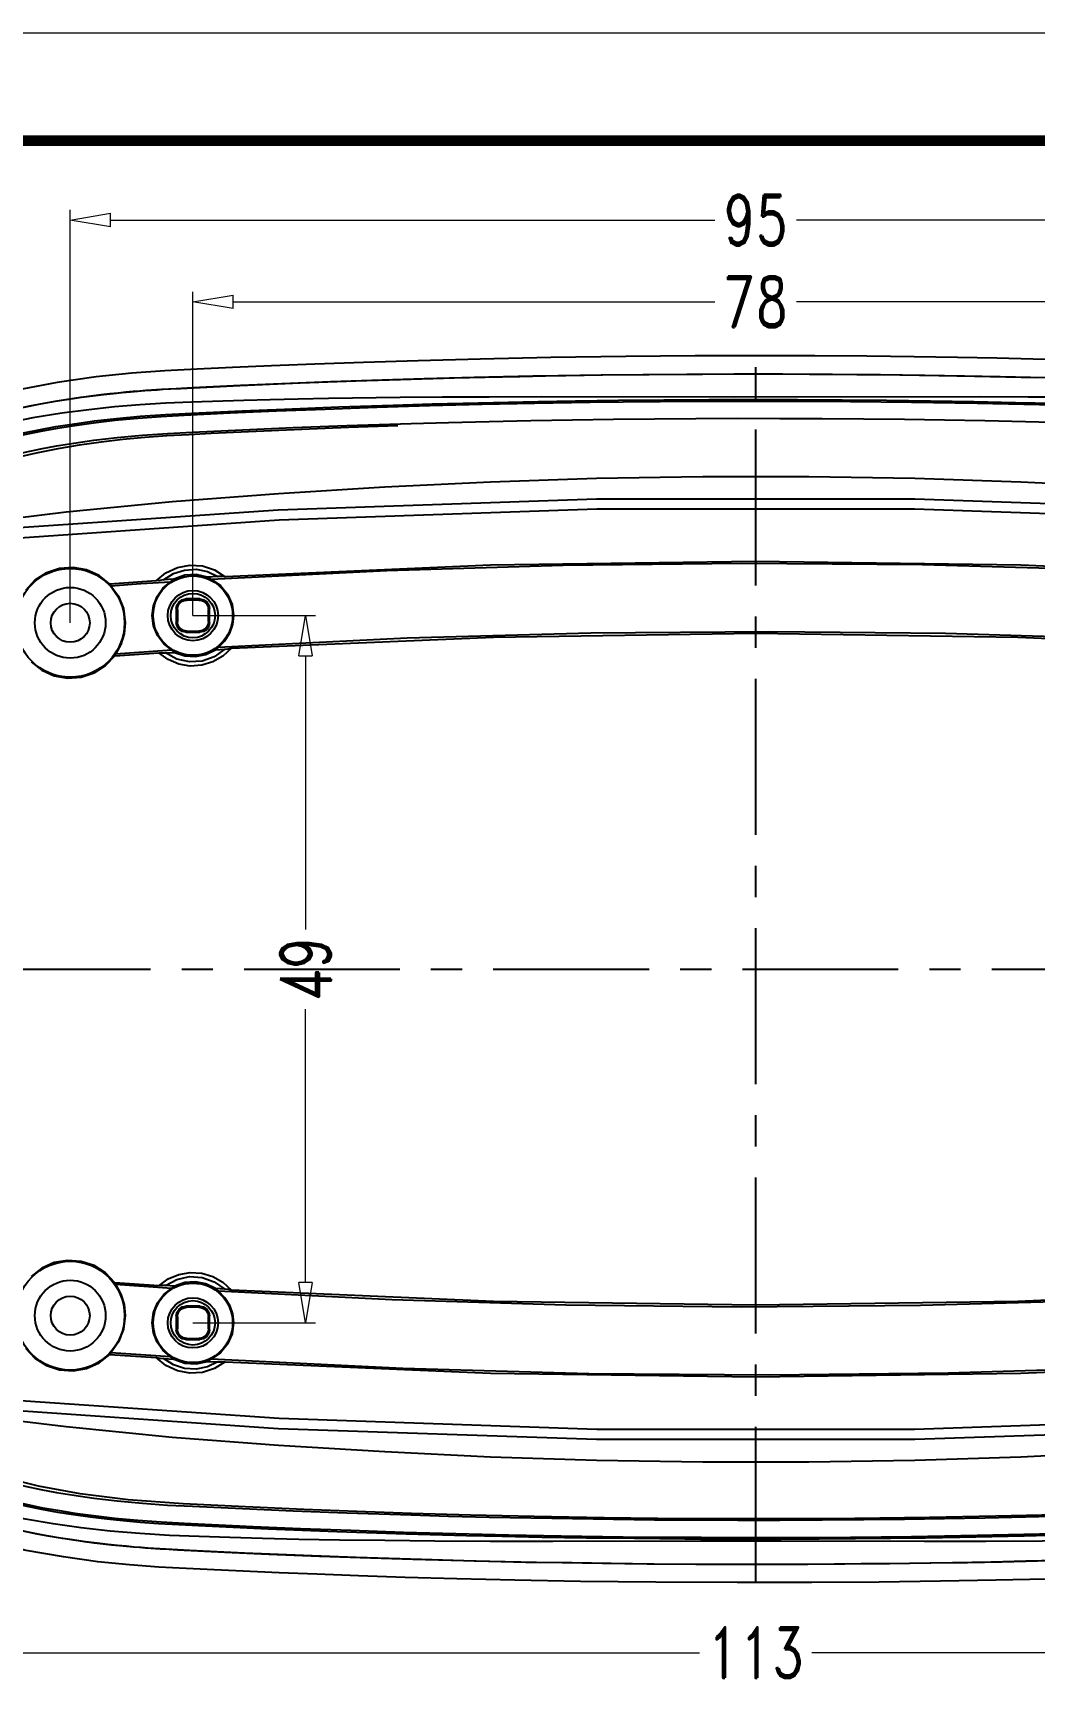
# Model space of a CAD drawing. Header units: millimetres. Extents: x 6239 to 6671, y 1393 to 1694.
# Drawn here: x 6532 to 6601.4, y 1579.1 to 1693.6 of the extents above; entities that cross this region are included whole.
import ezdxf

# ---------------------------------------------------------------- set-up
doc = ezdxf.new("R2010")
doc.units = ezdxf.units.MM
doc.linetypes.add('CENTER', pattern=[50.8, 31.75, -6.35, 6.35, -6.35])
doc.layers.add('dim', color=82, linetype='Continuous', lineweight=9)
doc.layers.add('from', color=7, linetype='Continuous', lineweight=13)
doc.styles.add('ROMAND', font='romand.shx', dxfattribs={"width": 0.75, "bigfont": 'gbcbig.shx'})
doc.dimstyles.new('YanXiu', dxfattribs={"dimtxt": 2.5, "dimasz": 2.2, "dimexe": 1, "dimexo": 0, "dimgap": 0.66, "dimtad": 0, "dimzin": 9, "dimdsep": 46, "dimtxsty": 'ROMAND', "dimblk": 'CLOSEDBLANK', "dimcen": 0, "dimclrd": 3, "dimclre": 3, "dimclrt": 7, "dimazin": 2, "dimtfac": 1, "dimtofl": 0, "dimtmove": 0, "dimatfit": 3, "dimldrblk": 'CLOSEDBLANK', "dimfxl": 0, "dimlwd": 5, "dimlwe": 5, "dimarcsym": 0})

# ---------------------------------------------------------------- blocks, each defined once
blk = doc.blocks.new('_ClosedBlank')
at = {"color": 0, "linetype": 'ByBlock', "lineweight": -2}
for p, q in [((-1, 0.167), (0, 0)), ((-1, 0.167), (-1, -0.167)), ((0, 0), (-1, -0.167))]:
    blk.add_line(p, q, dxfattribs=at)
blk = doc.blocks.new('*D14')
at = {"layer": 'Defpoints', "color": 0}
for p in [(6621.09, 1675.03), (6543.09, 1653.29), (6621.09, 1653.29)]:
    blk.add_point(p, dxfattribs=at)
at = {"layer": 'dim', "color": 3, "lineweight": 5}
for p, q in [((6543.09, 1653.29), (6543.09, 1675.73)), ((6621.09, 1653.29), (6621.09, 1675.73)), ((6545.89, 1675.03), (6579.26, 1675.03)), ((6618.29, 1675.03), (6584.91, 1675.03))]:
    blk.add_line(p, q, dxfattribs=at)
at = {"layer": 'dim', "color": 3, "lineweight": 5, "xscale": 2.8, "yscale": 2.8, "zscale": 2.8, "rotation": 180}
blk.add_blockref('_ClosedBlank', (6543.09, 1675.03), dxfattribs=at)
at = {"layer": 'dim', "color": 3, "lineweight": 5, "xscale": 2.8, "yscale": 2.8, "zscale": 2.8}
blk.add_blockref('_ClosedBlank', (6621.09, 1675.03), dxfattribs=at)
at = {"layer": 'dim', "color": 7, "insert": (6582.09, 1675.03), "char_height": 3.5, "attachment_point": 5, "style": 'ROMAND'}
blk.add_mtext('78', dxfattribs=at)
blk = doc.blocks.new('*D15')
at = {"layer": 'Defpoints', "color": 0}
for p in [(6629.59, 1680.69), (6534.59, 1652.79), (6629.59, 1652.79)]:
    blk.add_point(p, dxfattribs=at)
at = {"layer": 'dim', "color": 3, "lineweight": 5}
for p, q in [((6534.59, 1652.79), (6534.59, 1681.39)), ((6629.59, 1652.79), (6629.59, 1681.39)), ((6537.39, 1680.69), (6579.26, 1680.69)), ((6626.79, 1680.69), (6584.91, 1680.69))]:
    blk.add_line(p, q, dxfattribs=at)
at = {"layer": 'dim', "color": 3, "lineweight": 5, "xscale": 2.8, "yscale": 2.8, "zscale": 2.8, "rotation": 180}
blk.add_blockref('_ClosedBlank', (6534.59, 1680.69), dxfattribs=at)
at = {"layer": 'dim', "color": 3, "lineweight": 5, "xscale": 2.8, "yscale": 2.8, "zscale": 2.8}
blk.add_blockref('_ClosedBlank', (6629.59, 1680.69), dxfattribs=at)
at = {"layer": 'dim', "color": 7, "insert": (6582.09, 1680.69), "char_height": 3.5, "attachment_point": 5, "style": 'ROMAND'}
blk.add_mtext('95', dxfattribs=at)
blk = doc.blocks.new('*D16')
at = {"layer": 'Defpoints', "color": 0}
for p in [(6543.09, 1653.29), (6543.09, 1604.29), (6550.89, 1604.29)]:
    blk.add_point(p, dxfattribs=at)
at = {"layer": 'dim', "color": 3, "lineweight": 5}
for p, q in [((6543.09, 1653.29), (6551.59, 1653.29)), ((6550.89, 1650.49), (6550.89, 1631.55)), ((6550.89, 1607.09), (6550.89, 1626.03)), ((6543.09, 1604.29), (6551.59, 1604.29))]:
    blk.add_line(p, q, dxfattribs=at)
at = {"layer": 'dim', "color": 3, "lineweight": 5, "xscale": 2.8, "yscale": 2.8, "zscale": 2.8}
for p, rotation in [((6550.89, 1653.29), 90), ((6550.89, 1604.29), 270)]:
    blk.add_blockref('_ClosedBlank', p, dxfattribs=dict(at, rotation=rotation))
at = {"layer": 'dim', "color": 7, "insert": (6550.89, 1628.79), "char_height": 3.5, "attachment_point": 5, "rotation": 90, "style": 'ROMAND'}
blk.add_mtext('49', dxfattribs=at)
blk = doc.blocks.new('*D18')
at = {"layer": 'Defpoints', "color": 0}
for p in [(6525.59, 1604.29), (6638.59, 1604.29), (6638.59, 1581.44)]:
    blk.add_point(p, dxfattribs=at)
at = {"layer": 'dim', "color": 3, "lineweight": 5}
for p, q in [((6525.59, 1604.29), (6525.59, 1580.74)), ((6638.59, 1604.29), (6638.59, 1580.74)), ((6528.39, 1581.44), (6578.2, 1581.44)), ((6635.79, 1581.44), (6585.98, 1581.44))]:
    blk.add_line(p, q, dxfattribs=at)
at = {"layer": 'dim', "color": 3, "lineweight": 5, "xscale": 2.8, "yscale": 2.8, "zscale": 2.8, "rotation": 180}
blk.add_blockref('_ClosedBlank', (6525.59, 1581.44), dxfattribs=at)
at = {"layer": 'dim', "color": 3, "lineweight": 5, "xscale": 2.8, "yscale": 2.8, "zscale": 2.8}
blk.add_blockref('_ClosedBlank', (6638.59, 1581.44), dxfattribs=at)
at = {"layer": 'dim', "color": 7, "insert": (6582.09, 1581.44), "char_height": 3.5, "attachment_point": 5, "style": 'ROMAND'}
blk.add_mtext('113', dxfattribs=at)

msp = doc.modelspace()

# ---------------------------------------------------------------- linework, layer by layer
at = {"color": 1, "linetype": 'CENTER', "ltscale": 0.339996}
for p, q in [((6582.089, 1586.291), (6582.089, 1671.29)), ((6512.089, 1628.791), (6652.089, 1628.791))]:
    msp.add_line(p, q, dxfattribs=at)
at = {"color": 7, "linetype": 'Continuous'}
for p, q in [((6605.695, 1670.942), (6601.309, 1671.059)), ((6552.635, 1669.497), (6556.208, 1669.621)), ((6557.481, 1669.625), (6554.373, 1669.523)), ((6556.208, 1669.621), (6559.126, 1669.71)), ((6559.126, 1669.71), (6562.576, 1669.802)), ((6601.576, 1669.767), (6597.255, 1669.861)), ((6599.031, 1669.86), (6603.269, 1669.759)), ((6540.231, 1668.926), (6540.923, 1668.972)), ((6540.923, 1668.972), (6541.536, 1669.008)), ((6542.23, 1669.008), (6541.426, 1668.966)), ((6541.536, 1669.008), (6543.056, 1669.085)), ((6546.34, 1669.203), (6542.23, 1669.008)), ((6543.056, 1669.085), (6546.393, 1669.242)), ((6550.524, 1669.38), (6546.34, 1669.203)), ((6546.393, 1669.242), (6549.825, 1669.388)), ((6549.825, 1669.388), (6552.635, 1669.497)), ((6554.373, 1669.523), (6550.524, 1669.38)), ((6580.652, 1668.425), (6567.252, 1668.438)), ((6542.492, 1667.175), (6545.678, 1667.325)), ((6543.01, 1667.312), (6546.511, 1667.473)), ((6545.678, 1667.325), (6548.875, 1667.465)), ((6546.511, 1667.473), (6549.443, 1667.598)), ((6548.875, 1667.465), (6552.258, 1667.598)), ((6549.443, 1667.598), (6553.211, 1667.743)), ((6552.258, 1667.598), (6555.843, 1667.724)), ((6553.211, 1667.743), (6556.976, 1667.87)), ((6555.843, 1667.724), (6559.5, 1667.836)), ((6556.976, 1667.87), (6559.669, 1667.95)), ((6559.5, 1667.836), (6563.143, 1667.931)), ((6559.669, 1667.95), (6562.873, 1668.033)), ((6563.143, 1667.931), (6566.771, 1668.009)), ((6543.053, 1666), (6546.534, 1666.162)), ((6546.534, 1666.162), (6550.036, 1666.311)), ((6547.483, 1666.072), (6550.644, 1666.211)), ((6550.036, 1666.311), (6553.767, 1666.452)), ((6550.644, 1666.211), (6553.871, 1666.339)), ((6553.871, 1666.339), (6557.283, 1666.461)), ((6544.356, 1665.92), (6547.483, 1666.072)), ((6544.821, 1655.999), (6544.09, 1655.956)), ((6540.541, 1655.69), (6537.331, 1655.473)), ((6541.775, 1655.814), (6541.056, 1655.769)), ((6542.011, 1653.703), (6541.939, 1653.776)), ((6541.939, 1653.776), (6541.939, 1652.805)), ((6542.011, 1653.703), (6542.011, 1652.877)), ((6543.574, 1654.44), (6542.603, 1654.44)), ((6542.603, 1654.44), (6542.676, 1654.368)), ((6543.502, 1654.368), (6542.676, 1654.368)), ((6543.502, 1654.368), (6543.574, 1654.44)), ((6544.239, 1653.776), (6544.166, 1653.703)), ((6544.166, 1652.877), (6544.166, 1653.703)), ((6544.239, 1652.805), (6544.239, 1653.776)), ((6541.939, 1652.805), (6542.011, 1652.877)), ((6544.166, 1652.877), (6544.239, 1652.805)), ((6542.676, 1652.213), (6542.603, 1652.14)), ((6542.603, 1652.14), (6543.574, 1652.14)), ((6542.676, 1652.213), (6543.502, 1652.213)), ((6543.574, 1652.14), (6543.502, 1652.213)), ((6537.673, 1650.509), (6540.719, 1650.715)), ((6541.631, 1650.883), (6537.726, 1650.622)), ((6541.195, 1650.703), (6541.819, 1650.743)), ((6544.664, 1650.917), (6545.3, 1650.954)), ((6540.719, 1606.866), (6537.673, 1607.071)), ((6537.726, 1606.959), (6541.631, 1606.697)), ((6541.819, 1606.837), (6541.195, 1606.877)), ((6545.3, 1606.626), (6544.664, 1606.663)), ((6541.939, 1604.776), (6541.939, 1603.805)), ((6542.011, 1604.703), (6541.939, 1604.776)), ((6542.011, 1604.703), (6542.011, 1603.877)), ((6543.574, 1605.44), (6542.603, 1605.44)), ((6542.603, 1605.44), (6542.676, 1605.368)), ((6543.502, 1605.368), (6542.676, 1605.368)), ((6543.502, 1605.368), (6543.574, 1605.44)), ((6544.239, 1604.776), (6544.166, 1604.703)), ((6544.166, 1603.877), (6544.166, 1604.703)), ((6544.239, 1603.805), (6544.239, 1604.776)), ((6541.939, 1603.805), (6542.011, 1603.877)), ((6542.676, 1603.213), (6542.603, 1603.14)), ((6542.676, 1603.213), (6543.502, 1603.213)), ((6543.574, 1603.14), (6543.502, 1603.213)), ((6544.166, 1603.877), (6544.239, 1603.805)), ((6537.331, 1602.107), (6540.541, 1601.89)), ((6542.603, 1603.14), (6543.574, 1603.14)), ((6541.056, 1601.812), (6541.775, 1601.766)), ((6544.09, 1601.624), (6544.821, 1601.581)), ((6546.534, 1591.418), (6550.036, 1591.27)), ((6550.036, 1591.27), (6553.767, 1591.128)), ((6553.767, 1591.128), (6558.209, 1590.982)), ((6547.264, 1590.184), (6550.538, 1590.048)), ((6548.277, 1590.03), (6553.074, 1589.842)), ((6550.538, 1590.048), (6554.03, 1589.918)), ((6553.074, 1589.842), (6557.878, 1589.683)), ((6554.03, 1589.918), (6557.674, 1589.798)), ((6557.674, 1589.798), (6561.317, 1589.695)), ((6557.878, 1589.683), (6562.047, 1589.568)), ((6561.317, 1589.695), (6564.969, 1589.608)), ((6564.969, 1589.608), (6568.617, 1589.538)), ((6568.617, 1589.538), (6572.899, 1589.477)), ((6600.69, 1589.533), (6604.498, 1589.63)), ((6541.419, 1588.578), (6540.821, 1588.614)), ((6542.02, 1588.546), (6541.419, 1588.578)), ((6545.295, 1588.388), (6542.02, 1588.546)), ((6542.846, 1588.542), (6546.659, 1588.363)), ((6548.351, 1588.253), (6545.295, 1588.388)), ((6546.659, 1588.363), (6550.749, 1588.192)), ((6583.867, 1589.155), (6578.271, 1589.154)), ((6551.863, 1588.112), (6548.351, 1588.253)), ((6550.749, 1588.192), (6554.405, 1588.056)), ((6555.399, 1587.986), (6551.863, 1588.112)), ((6554.405, 1588.056), (6558.937, 1587.911)), ((6558.335, 1587.894), (6555.399, 1587.986)), ((6561.854, 1587.797), (6558.335, 1587.894)), ((6558.937, 1587.911), (6562.592, 1587.813)), ((6566.154, 1587.699), (6561.854, 1587.797)), ((6562.592, 1587.813), (6566.904, 1587.719))]:
    msp.add_line(p, q, dxfattribs=at)
for points in [[(6601.309, 1671.059), (6598.804, 1671.115), (6596.066, 1671.168), (6593.07, 1671.215), (6589.788, 1671.253), (6586.187, 1671.28), (6582.234, 1671.29), (6577.886, 1671.279), (6573.1, 1671.24), (6567.892, 1671.164), (6562.993, 1671.062), (6558.706, 1670.948), (6554.92, 1670.829), (6551.55, 1670.707), (6548.534, 1670.586), (6545.822, 1670.468), (6543.374, 1670.353), (6541.153, 1670.239), (6538.865, 1670.075), (6536.379, 1669.821), (6533.684, 1669.443), (6530.77, 1668.89)], [(6597.255, 1669.861), (6594.787, 1669.904), (6592.075, 1669.943), (6589.092, 1669.975), (6585.811, 1669.997), (6582.228, 1670.006), (6578.414, 1669.997), (6574.719, 1669.972), (6571.388, 1669.934), (6568.409, 1669.888), (6565.743, 1669.838), (6563.351, 1669.785), (6561.196, 1669.731), (6557.481, 1669.625)], [(6562.576, 1669.802), (6566.635, 1669.891), (6568.935, 1669.932), (6571.465, 1669.97), (6574.263, 1670.002), (6577.316, 1670.026), (6580.57, 1670.039), (6583.968, 1670.038), (6587.402, 1670.023), (6590.729, 1669.993), (6593.8, 1669.954), (6596.558, 1669.909), (6599.031, 1669.86)], [(6520.337, 1663.292), (6522.183, 1664.47), (6523.902, 1665.349), (6525.489, 1666.022), (6526.952, 1666.549), (6528.307, 1666.971), (6529.557, 1667.313), (6530.713, 1667.592), (6531.783, 1667.822), (6532.772, 1668.014), (6533.687, 1668.174), (6534.534, 1668.308), (6535.319, 1668.422), (6536.045, 1668.518), (6536.718, 1668.6), (6537.34, 1668.67), (6537.917, 1668.73), (6538.451, 1668.781), (6538.947, 1668.826), (6539.408, 1668.864), (6539.836, 1668.898), (6540.231, 1668.926)], [(6541.426, 1668.966), (6541.021, 1668.942), (6540.61, 1668.916), (6540.19, 1668.887), (6539.751, 1668.855), (6539.28, 1668.818), (6538.765, 1668.774), (6538.199, 1668.722), (6537.579, 1668.661), (6536.901, 1668.587), (6536.161, 1668.499), (6535.358, 1668.393), (6534.484, 1668.267), (6533.535, 1668.116), (6532.504, 1667.932), (6531.381, 1667.708), (6530.15, 1667.43), (6528.797, 1667.083), (6527.313, 1666.642)], [(6567.252, 1668.438), (6563.63, 1668.43), (6560.384, 1668.412), (6557.458, 1668.387), (6552.487, 1668.325)], [(6606.824, 1668.389), (6604.021, 1668.413), (6600.972, 1668.43), (6597.64, 1668.439), (6580.652, 1668.425)], [(6525.964, 1664.346), (6526.678, 1664.615), (6527.402, 1664.866), (6528.134, 1665.101), (6528.87, 1665.32), (6529.625, 1665.527), (6530.439, 1665.733), (6531.355, 1665.943), (6532.41, 1666.161), (6533.595, 1666.378), (6534.884, 1666.583), (6536.276, 1666.772), (6537.788, 1666.944), (6539.43, 1667.094), (6541.187, 1667.217), (6543.01, 1667.312)], [(6543.003, 1668.078), (6541.203, 1668.005), (6539.423, 1667.891), (6537.665, 1667.743), (6535.881, 1667.555), (6534.009, 1667.311), (6531.99, 1666.985), (6529.768, 1666.532), (6527.3, 1665.886)], [(6552.487, 1668.325), (6550.383, 1668.29), (6548.45, 1668.248), (6546.616, 1668.2), (6543.003, 1668.078)], [(6562.873, 1668.033), (6567.023, 1668.121), (6569.606, 1668.165), (6572.574, 1668.206), (6575.727, 1668.237), (6578.851, 1668.256), (6581.935, 1668.263), (6585.008, 1668.257), (6588.082, 1668.24), (6591.155, 1668.211), (6594.209, 1668.171), (6597.209, 1668.12), (6600.103, 1668.06), (6602.827, 1667.995), (6605.353, 1667.925), (6607.712, 1667.853)], [(6566.771, 1668.009), (6570.625, 1668.073), (6572.899, 1668.103), (6575.46, 1668.128), (6578.302, 1668.147), (6581.432, 1668.155), (6584.875, 1668.151), (6588.663, 1668.129), (6592.893, 1668.083), (6597.435, 1668.008), (6601.763, 1667.913), (6605.775, 1667.805), (6609.63, 1667.681), (6613.311, 1667.545), (6616.627, 1667.409), (6619.626, 1667.273), (6622.624, 1667.126), (6625.907, 1666.877), (6629.483, 1666.437), (6633.043, 1665.772), (6636.85, 1664.755)], [(6528.001, 1664.933), (6529.111, 1665.263), (6530.256, 1665.565), (6531.413, 1665.834), (6532.563, 1666.071), (6533.711, 1666.279), (6534.905, 1666.469), (6536.207, 1666.648), (6537.677, 1666.818), (6539.279, 1666.968), (6540.896, 1667.086), (6542.492, 1667.175)], [(6553.767, 1666.452), (6558.209, 1666.598), (6560.792, 1666.671), (6563.61, 1666.741), (6566.516, 1666.804), (6569.389, 1666.854), (6572.234, 1666.895), (6575.077, 1666.925), (6577.943, 1666.945), (6580.844, 1666.955), (6583.773, 1666.954), (6586.702, 1666.942), (6589.576, 1666.92), (6592.391, 1666.889), (6595.178, 1666.848), (6597.975, 1666.797), (6600.799, 1666.736), (6603.538, 1666.667)], [(6527.651, 1663.249), (6529.187, 1663.772), (6530.72, 1664.207), (6532.242, 1664.57), (6533.746, 1664.871), (6535.238, 1665.121), (6536.735, 1665.331), (6538.245, 1665.506), (6539.76, 1665.647), (6541.279, 1665.756), (6542.808, 1665.842), (6544.356, 1665.92)], [(6528.284, 1663.748), (6529.323, 1664.062), (6530.388, 1664.349), (6531.465, 1664.607), (6532.541, 1664.835), (6533.639, 1665.041), (6534.835, 1665.238), (6536.22, 1665.435), (6537.849, 1665.626), (6539.599, 1665.788), (6541.329, 1665.909), (6543.053, 1666)], [(6526.985, 1659.585), (6534.304, 1660.48), (6541.657, 1661.2), (6549.026, 1661.754), (6556.381, 1662.21), (6563.722, 1662.562), (6571.065, 1662.803), (6578.417, 1662.925), (6585.772, 1662.925), (6593.123, 1662.803), (6600.466, 1662.562), (6607.808, 1662.21), (6615.161, 1661.753), (6622.526, 1661.199), (6629.876, 1660.479), (6637.193, 1659.585)], [(6637.217, 1659.083), (6615.179, 1660.598), (6593.124, 1661.355), (6571.059, 1661.355), (6549.001, 1660.598), (6526.96, 1659.083)], [(6637.109, 1658.385), (6615.115, 1659.899), (6593.103, 1660.655), (6571.08, 1660.655), (6549.066, 1659.899), (6527.068, 1658.385)], [(6618.853, 1655.983), (6600.465, 1656.775), (6582.087, 1657.039), (6563.709, 1656.775), (6545.325, 1655.983)], [(6537.331, 1655.473), (6536.587, 1656.064), (6535.72, 1656.454), (6534.783, 1656.619), (6533.835, 1656.548), (6532.934, 1656.246), (6532.135, 1655.732), (6531.487, 1655.037)], [(6540.541, 1655.69), (6541.223, 1656.251), (6542.013, 1656.621), (6542.875, 1656.784), (6543.753, 1656.727), (6544.582, 1656.456), (6545.325, 1655.983)], [(6541.056, 1655.769), (6541.742, 1656.201), (6542.502, 1656.445), (6543.309, 1656.494), (6544.094, 1656.342), (6544.821, 1655.999)], [(6544.09, 1655.956), (6543.318, 1656.128), (6542.52, 1656.079), (6541.775, 1655.814)], [(6544.09, 1655.956), (6544.183, 1655.908), (6544.269, 1655.859), (6544.35, 1655.808)], [(6544.35, 1655.808), (6556.537, 1656.413), (6568.754, 1656.786), (6581.096, 1656.924), (6593.659, 1656.82), (6606.539, 1656.456), (6619.828, 1655.808)], [(6545.325, 1655.983), (6545.073, 1655.992), (6544.821, 1655.999)], [(6537.331, 1655.473), (6537.369, 1655.417), (6537.407, 1655.36)], [(6537.407, 1655.36), (6539.472, 1655.501), (6541.534, 1655.636)], [(6537.407, 1655.36), (6537.926, 1654.637), (6538.274, 1653.774), (6538.403, 1652.79)], [(6540.276, 1653.29), (6540.36, 1653.972), (6540.609, 1654.618), (6541.008, 1655.184), (6541.534, 1655.636)], [(6541.056, 1655.769), (6540.799, 1655.73), (6540.541, 1655.69)], [(6541.534, 1655.636), (6541.608, 1655.696), (6541.688, 1655.755), (6541.775, 1655.814)], [(6544.35, 1655.808), (6544.992, 1655.367), (6545.487, 1654.768), (6545.8, 1654.056), (6545.906, 1653.29)], [(6541.939, 1653.776), (6541.989, 1654.03), (6542.133, 1654.246), (6542.349, 1654.39), (6542.603, 1654.44)], [(6542.011, 1653.703), (6542.024, 1653.833), (6542.062, 1653.957), (6542.123, 1654.072), (6542.206, 1654.173), (6542.307, 1654.256), (6542.421, 1654.317), (6542.546, 1654.355), (6542.676, 1654.368)], [(6543.502, 1654.368), (6543.631, 1654.355), (6543.756, 1654.317), (6543.871, 1654.256), (6543.972, 1654.173), (6544.054, 1654.072), (6544.116, 1653.957), (6544.153, 1653.833), (6544.166, 1653.703)], [(6543.574, 1654.44), (6543.829, 1654.39), (6544.044, 1654.246), (6544.188, 1654.03), (6544.239, 1653.776)], [(6538.403, 1652.79), (6538.327, 1652.029), (6538.097, 1651.294), (6537.726, 1650.622)], [(6541.69, 1650.836), (6541.067, 1651.333), (6540.636, 1651.912), (6540.367, 1652.58), (6540.276, 1653.29)], [(6542.603, 1652.14), (6542.349, 1652.191), (6542.133, 1652.335), (6541.989, 1652.55), (6541.939, 1652.805)], [(6542.676, 1652.213), (6542.546, 1652.225), (6542.421, 1652.263), (6542.307, 1652.325), (6542.206, 1652.407), (6542.123, 1652.508), (6542.062, 1652.623), (6542.024, 1652.747), (6542.011, 1652.877)], [(6544.166, 1652.877), (6544.153, 1652.747), (6544.116, 1652.623), (6544.054, 1652.508), (6543.972, 1652.407), (6543.871, 1652.325), (6543.756, 1652.263), (6543.631, 1652.225), (6543.502, 1652.213)], [(6544.239, 1652.805), (6544.188, 1652.55), (6544.044, 1652.335), (6543.829, 1652.191), (6543.574, 1652.14)], [(6545.906, 1653.29), (6545.836, 1652.664), (6545.625, 1652.064), (6545.286, 1651.527), (6544.835, 1651.08)], [(6619.342, 1651.08), (6607.311, 1651.674), (6595.249, 1652.039), (6583.063, 1652.175), (6570.661, 1652.073), (6557.948, 1651.716), (6544.835, 1651.08)], [(6545.755, 1651.023), (6563.928, 1651.802), (6582.091, 1652.062), (6600.253, 1651.803), (6618.422, 1651.023)], [(6531.885, 1650.077), (6532.625, 1649.5), (6533.484, 1649.121), (6534.409, 1648.961), (6535.345, 1649.031), (6536.236, 1649.327), (6537.028, 1649.829), (6537.673, 1650.509)], [(6537.726, 1650.622), (6537.7, 1650.565), (6537.673, 1650.509)], [(6545.755, 1651.023), (6545.167, 1650.474), (6544.471, 1650.075), (6543.706, 1649.845), (6542.902, 1649.795), (6542.11, 1649.93), (6541.374, 1650.239), (6540.719, 1650.715)], [(6540.719, 1650.715), (6540.958, 1650.708), (6541.195, 1650.703)], [(6545.3, 1650.954), (6544.57, 1650.437), (6543.736, 1650.143), (6542.844, 1650.089), (6541.98, 1650.28), (6541.195, 1650.703)], [(6541.819, 1650.743), (6541.753, 1650.789), (6541.69, 1650.836)], [(6541.819, 1650.743), (6542.519, 1650.501), (6543.266, 1650.449), (6543.994, 1650.59), (6544.664, 1650.917)], [(6544.835, 1651.08), (6544.782, 1651.026), (6544.725, 1650.971), (6544.664, 1650.917)], [(6545.3, 1650.954), (6545.527, 1650.988), (6545.755, 1651.023)], [(6549.073, 1586.972), (6544.563, 1587.171), (6542.612, 1587.265), (6540.735, 1587.367), (6538.705, 1587.52), (6536.5, 1587.745), (6534.112, 1588.069), (6531.528, 1588.53), (6528.738, 1589.184), (6525.732, 1590.123), (6522.518, 1591.499), (6519.598, 1593.26), (6517.296, 1595.231), (6515.558, 1597.366), (6514.322, 1599.621), (6513.49, 1602.084), (6513.041, 1604.905), (6512.807, 1608.049), (6512.588, 1611.488), (6512.395, 1615.245), (6512.237, 1619.355), (6512.129, 1623.856), (6512.089, 1628.79)], [(6537.673, 1607.071), (6537.028, 1607.751), (6536.236, 1608.254), (6535.345, 1608.549), (6534.409, 1608.619), (6533.484, 1608.46), (6532.625, 1608.08), (6531.885, 1607.503)], [(6540.719, 1606.866), (6541.374, 1607.341), (6542.109, 1607.65), (6542.902, 1607.785), (6543.706, 1607.735), (6544.471, 1607.506), (6545.167, 1607.107), (6545.755, 1606.557)], [(6537.673, 1607.071), (6537.7, 1607.015), (6537.726, 1606.959)], [(6537.726, 1606.959), (6538.097, 1606.287), (6538.327, 1605.551), (6538.403, 1604.79)], [(6541.195, 1606.877), (6540.958, 1606.872), (6540.719, 1606.866)], [(6541.067, 1606.247), (6541.69, 1606.744), (6541.753, 1606.791), (6541.819, 1606.837)], [(6541.195, 1606.877), (6541.98, 1607.301), (6542.844, 1607.491), (6543.736, 1607.437), (6544.57, 1607.143), (6545.3, 1606.626)], [(6544.664, 1606.663), (6543.994, 1606.99), (6543.266, 1607.132), (6542.519, 1607.079), (6541.819, 1606.837)], [(6544.664, 1606.663), (6544.724, 1606.609), (6544.781, 1606.555), (6544.835, 1606.5)], [(6545.755, 1606.557), (6545.527, 1606.592), (6545.3, 1606.626)], [(6540.276, 1604.29), (6540.367, 1605), (6540.636, 1605.669), (6541.067, 1606.247)], [(6544.835, 1606.5), (6556.867, 1605.907), (6568.929, 1605.541), (6581.115, 1605.405), (6593.516, 1605.508), (6606.23, 1605.865), (6619.342, 1606.5)], [(6544.835, 1606.5), (6545.286, 1606.054), (6545.625, 1605.516), (6545.836, 1604.916), (6545.906, 1604.29)], [(6618.422, 1606.557), (6600.25, 1605.778), (6582.087, 1605.518), (6563.925, 1605.778), (6545.755, 1606.557)], [(6538.403, 1604.79), (6538.288, 1603.86), (6537.943, 1602.975), (6537.407, 1602.221)], [(6541.939, 1604.776), (6541.989, 1605.03), (6542.133, 1605.246), (6542.349, 1605.39), (6542.603, 1605.44)], [(6542.011, 1604.703), (6542.024, 1604.833), (6542.062, 1604.957), (6542.123, 1605.072), (6542.206, 1605.173), (6542.307, 1605.256), (6542.421, 1605.317), (6542.546, 1605.355), (6542.676, 1605.368)], [(6543.502, 1605.368), (6543.631, 1605.355), (6543.756, 1605.317), (6543.871, 1605.256), (6543.972, 1605.173), (6544.054, 1605.072), (6544.116, 1604.957), (6544.153, 1604.833), (6544.166, 1604.703)], [(6543.574, 1605.44), (6543.829, 1605.39), (6544.044, 1605.246), (6544.188, 1605.03), (6544.239, 1604.776)], [(6541.534, 1601.945), (6541.008, 1602.396), (6540.609, 1602.962), (6540.36, 1603.608), (6540.276, 1604.29)], [(6542.603, 1603.14), (6542.349, 1603.191), (6542.133, 1603.335), (6541.989, 1603.55), (6541.939, 1603.805)], [(6542.676, 1603.213), (6542.546, 1603.225), (6542.421, 1603.263), (6542.307, 1603.325), (6542.206, 1603.407), (6542.123, 1603.508), (6542.062, 1603.623), (6542.024, 1603.747), (6542.011, 1603.877)], [(6544.166, 1603.877), (6544.153, 1603.747), (6544.116, 1603.623), (6544.054, 1603.508), (6543.972, 1603.407), (6543.871, 1603.325), (6543.756, 1603.263), (6543.631, 1603.225), (6543.502, 1603.213)], [(6544.239, 1603.805), (6544.188, 1603.55), (6544.044, 1603.335), (6543.829, 1603.191), (6543.574, 1603.14)], [(6545.906, 1604.29), (6545.8, 1603.524), (6545.487, 1602.812), (6544.991, 1602.213), (6544.35, 1601.772)], [(6531.487, 1602.543), (6532.135, 1601.848), (6532.934, 1601.334), (6533.835, 1601.032), (6534.783, 1600.961), (6535.72, 1601.126), (6536.587, 1601.516), (6537.331, 1602.107)], [(6537.407, 1602.221), (6537.369, 1602.164), (6537.331, 1602.107)], [(6541.534, 1601.945), (6539.476, 1602.079), (6537.407, 1602.221)], [(6545.325, 1601.597), (6544.582, 1601.125), (6543.753, 1600.854), (6542.876, 1600.797), (6542.013, 1600.959), (6541.223, 1601.329), (6540.541, 1601.89)], [(6540.541, 1601.89), (6540.799, 1601.85), (6541.056, 1601.812)], [(6544.821, 1601.581), (6544.094, 1601.238), (6543.309, 1601.086), (6542.502, 1601.135), (6541.742, 1601.379), (6541.056, 1601.812)], [(6541.775, 1601.766), (6541.688, 1601.825), (6541.608, 1601.885), (6541.534, 1601.945)], [(6541.775, 1601.766), (6542.52, 1601.501), (6543.318, 1601.452), (6544.09, 1601.624)], [(6544.35, 1601.772), (6544.269, 1601.721), (6544.183, 1601.672), (6544.09, 1601.624)], [(6619.828, 1601.772), (6607.641, 1601.167), (6595.424, 1600.795), (6583.081, 1600.656), (6570.519, 1600.761), (6557.638, 1601.124), (6544.35, 1601.772)], [(6544.821, 1601.581), (6545.073, 1601.589), (6545.325, 1601.597)], [(6545.325, 1601.597), (6563.712, 1600.806), (6582.091, 1600.542), (6600.468, 1600.805), (6618.853, 1601.598)], [(6527.068, 1599.195), (6549.063, 1597.681), (6571.075, 1596.925), (6593.097, 1596.925), (6615.111, 1597.681), (6637.109, 1599.195)], [(6526.96, 1598.497), (6548.998, 1596.982), (6571.053, 1596.225), (6593.119, 1596.225), (6615.176, 1596.982), (6637.217, 1598.497)], [(6526.985, 1597.995), (6534.304, 1597.101), (6541.657, 1596.381), (6549.026, 1595.826), (6556.38, 1595.37), (6563.722, 1595.018), (6571.065, 1594.777), (6578.417, 1594.655), (6585.771, 1594.655), (6593.123, 1594.778), (6600.466, 1595.018), (6607.807, 1595.371), (6615.16, 1595.827), (6622.526, 1596.381), (6629.876, 1597.101), (6637.193, 1597.995)], [(6540.821, 1588.614), (6540.169, 1588.658), (6539.8, 1588.685), (6539.398, 1588.717), (6538.963, 1588.753), (6538.496, 1588.795), (6537.994, 1588.843), (6537.454, 1588.898), (6536.872, 1588.962), (6536.244, 1589.037), (6535.568, 1589.124), (6534.839, 1589.227), (6534.054, 1589.347), (6533.209, 1589.488), (6532.299, 1589.656), (6531.321, 1589.855), (6530.268, 1590.092), (6529.137, 1590.378), (6527.921, 1590.723), (6526.614, 1591.146), (6525.209, 1591.669), (6523.698, 1592.326), (6522.074, 1593.172), (6520.337, 1594.288)], [(6525.964, 1593.234), (6527.581, 1592.655), (6529.009, 1592.221), (6530.291, 1591.884), (6531.466, 1591.613), (6532.587, 1591.385), (6533.698, 1591.185), (6534.824, 1591.006), (6535.967, 1590.847), (6537.114, 1590.709), (6538.253, 1590.59), (6539.431, 1590.486), (6540.713, 1590.393), (6542.106, 1590.313), (6543.478, 1590.246), (6548.277, 1590.03)], [(6528.284, 1593.832), (6529.323, 1593.518), (6530.388, 1593.231), (6531.465, 1592.974), (6532.541, 1592.745), (6533.639, 1592.539), (6534.835, 1592.342), (6536.22, 1592.146), (6537.849, 1591.955), (6539.599, 1591.792), (6541.329, 1591.671), (6543.053, 1591.581), (6546.534, 1591.418)], [(6602.982, 1591), (6598.73, 1590.893), (6594.136, 1590.805), (6588.962, 1590.739), (6583.157, 1590.708), (6577.135, 1590.723), (6571.581, 1590.781), (6566.714, 1590.866), (6562.33, 1590.969), (6558.249, 1591.088), (6554.452, 1591.219), (6550.768, 1591.364), (6546.73, 1591.544), (6542.413, 1591.759), (6538.602, 1592.038), (6535.286, 1592.452), (6532.389, 1592.979), (6529.865, 1593.607)], [(6528.001, 1592.647), (6529.111, 1592.317), (6530.256, 1592.015), (6531.413, 1591.746), (6532.563, 1591.509), (6533.711, 1591.302), (6534.905, 1591.112), (6536.207, 1590.933), (6537.677, 1590.763), (6539.279, 1590.612), (6540.896, 1590.494), (6542.492, 1590.406), (6547.264, 1590.184)], [(6572.899, 1589.477), (6575.46, 1589.452), (6578.302, 1589.434), (6581.432, 1589.425), (6584.875, 1589.429), (6588.663, 1589.452), (6592.893, 1589.498), (6597.435, 1589.572), (6601.763, 1589.667), (6605.775, 1589.776), (6609.63, 1589.9), (6613.311, 1590.035), (6616.627, 1590.171), (6619.626, 1590.308), (6622.624, 1590.455), (6625.907, 1590.703), (6629.483, 1591.143), (6633.043, 1591.808), (6636.176, 1592.647)], [(6578.271, 1589.154), (6568.033, 1589.142), (6563.694, 1589.15), (6559.846, 1589.172), (6556.39, 1589.204), (6553.254, 1589.244), (6550.421, 1589.29), (6547.91, 1589.345), (6545.649, 1589.411), (6543.535, 1589.484), (6541.473, 1589.562), (6539.41, 1589.69), (6537.362, 1589.866), (6535.353, 1590.089), (6533.41, 1590.359), (6531.488, 1590.688), (6529.486, 1591.114), (6527.301, 1591.694)], [(6527.313, 1590.938), (6528.851, 1590.483), (6530.25, 1590.126), (6531.525, 1589.842), (6532.689, 1589.614), (6533.758, 1589.428), (6534.741, 1589.274), (6535.64, 1589.149), (6536.458, 1589.045), (6537.199, 1588.96), (6537.869, 1588.89), (6538.473, 1588.832), (6539.017, 1588.784), (6539.51, 1588.744), (6539.963, 1588.709), (6540.392, 1588.679), (6540.809, 1588.651), (6541.223, 1588.626), (6541.634, 1588.603), (6542.846, 1588.542)], [(6558.209, 1590.982), (6560.792, 1590.909), (6563.61, 1590.839), (6566.516, 1590.777), (6569.389, 1590.726), (6572.234, 1590.686), (6575.077, 1590.655), (6577.943, 1590.635), (6580.844, 1590.626), (6583.773, 1590.626), (6586.702, 1590.638), (6589.576, 1590.66), (6592.391, 1590.691), (6595.178, 1590.732), (6597.975, 1590.783), (6600.799, 1590.844), (6603.538, 1590.913), (6606.065, 1590.985), (6608.366, 1591.058), (6612.363, 1591.2)], [(6636.875, 1591.694), (6635.027, 1591.195), (6633.137, 1590.776), (6631.21, 1590.428), (6629.249, 1590.143), (6627.252, 1589.909), (6625.217, 1589.722), (6623.154, 1589.582), (6621.091, 1589.496), (6619.002, 1589.423), (6616.8, 1589.356), (6614.392, 1589.299), (6611.695, 1589.252), (6608.723, 1589.212), (6605.482, 1589.179), (6601.938, 1589.154), (6598.047, 1589.142), (6593.768, 1589.141), (6583.867, 1589.155)], [(6562.047, 1589.568), (6564.517, 1589.51), (6567.298, 1589.454), (6570.366, 1589.403), (6573.691, 1589.362), (6577.18, 1589.333), (6580.608, 1589.319), (6583.728, 1589.319), (6586.491, 1589.33), (6589.017, 1589.348), (6591.432, 1589.372), (6593.836, 1589.404), (6596.244, 1589.443), (6600.69, 1589.533)], [(6619.533, 1587.167), (6615.646, 1586.994), (6613.429, 1586.904), (6611.004, 1586.813), (6608.348, 1586.721), (6605.438, 1586.631), (6602.244, 1586.544), (6598.746, 1586.464), (6594.9, 1586.393), (6590.657, 1586.336), (6585.977, 1586.3), (6580.8, 1586.291), (6575.169, 1586.32), (6569.957, 1586.382), (6565.404, 1586.464), (6561.377, 1586.558), (6557.789, 1586.659), (6554.575, 1586.763), (6551.684, 1586.868), (6549.073, 1586.972)], [(6603.287, 1587.822), (6599.138, 1587.722), (6596.778, 1587.675), (6594.19, 1587.632), (6591.352, 1587.594), (6588.272, 1587.564), (6584.964, 1587.545), (6581.474, 1587.54), (6577.952, 1587.551), (6574.577, 1587.575), (6571.481, 1587.611), (6568.678, 1587.653), (6566.154, 1587.699)], [(6566.904, 1587.719), (6569.368, 1587.676), (6572.075, 1587.637), (6575.053, 1587.606), (6578.328, 1587.583), (6581.903, 1587.574), (6585.707, 1587.583), (6589.405, 1587.608), (6592.741, 1587.646), (6595.729, 1587.691), (6598.405, 1587.742), (6600.807, 1587.795), (6602.971, 1587.849), (6606.7, 1587.955)]]:
    msp.add_lwpolyline(points, dxfattribs=at)
for centre, radius in [((6534.589, 1652.79), 3.767), ((6543.089, 1653.29), 2.75), ((6534.589, 1652.79), 2.45), ((6543.089, 1653.29), 1.741), ((6543.089, 1653.29), 1.539), ((6534.589, 1652.79), 1.35), ((6534.589, 1604.79), 3.767), ((6534.589, 1604.79), 2.45), ((6543.089, 1604.29), 2.75), ((6534.589, 1604.79), 1.35), ((6543.089, 1604.29), 1.741), ((6543.089, 1604.29), 1.539)]:
    msp.add_circle(centre, radius, dxfattribs=at)
at = {"layer": 'from'}
msp.add_lwpolyline([(6238.663, 1393.273), (6670.911, 1393.273), (6670.911, 1693.647), (6238.663, 1693.647)], close=True, dxfattribs=at)
at = {"layer": 'from', "const_width": 0.745}
msp.add_lwpolyline([(6246.112, 1400.722), (6246.112, 1686.197), (6663.462, 1686.197), (6663.462, 1400.722), (6246.112, 1400.722)], dxfattribs=at)

# ---------------------------------------------------------------- dimensions: what is measured, and where the dimension line sits
at = {"layer": 'dim'}
for base, p1, p2, picture, middle in [((6629.589, 1680.69), (6534.589, 1652.79), (6629.589, 1652.79), '*D15', (6582.089, 1680.69)), ((6621.089, 1675.029), (6543.089, 1653.29), (6621.089, 1653.29), '*D14', (6582.089, 1675.029)), ((6638.589, 1581.438), (6525.589, 1604.29), (6638.589, 1604.29), '*D18', (6582.089, 1581.438))]:
    dim = msp.add_linear_dim(base=base, p1=p1, p2=p2, dimstyle='YanXiu', override={"dimtxt": 3.5, "dimasz": 2.8, "dimexe": 0.69965, "dimgap": 0.69965, "dimzin": 8}, dxfattribs=at)
    dim.commit()
    dim.dimension.update_dxf_attribs({"geometry": picture, "text_midpoint": middle})
dim = msp.add_linear_dim(base=(6550.895, 1604.29), p1=(6543.089, 1653.29), p2=(6543.089, 1604.29), angle=90, dimstyle='YanXiu', override={"dimtxt": 3.5, "dimasz": 2.8, "dimexe": 0.69965, "dimgap": 0.69965, "dimzin": 8}, dxfattribs=at)
dim.commit()
dim.dimension.update_dxf_attribs({"geometry": '*D16', "text_midpoint": (6550.895, 1628.79)})

doc.saveas('drawing.dxf')
